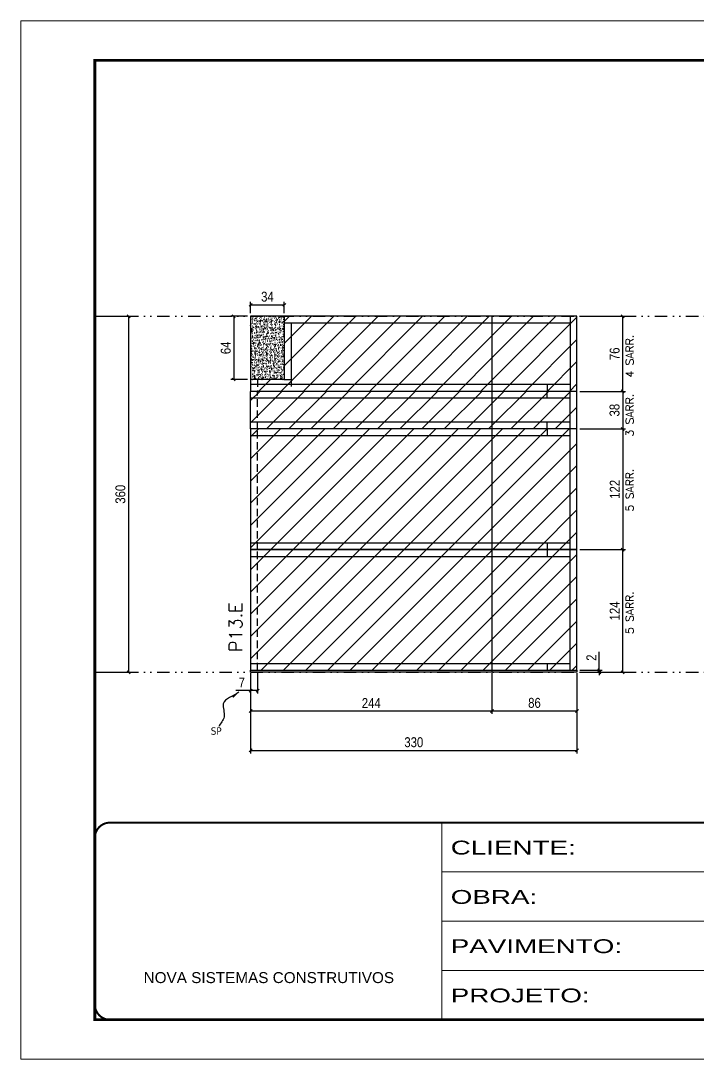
# Model space of a CAD drawing. Extents: x 2949 to 9203, y -16089 to 12527.
# Drawn here: x 4534 to 5219, y -6900 to -5850 of the extents above; entities that cross this region are included whole.
import ezdxf

# ---------------------------------------------------------------- set-up
doc = ezdxf.new("R2010")
doc.units = 0
for name, pattern in [('CONTINUO', [0]), ('DASHED', [0.75, 0.5, -0.25]), ('DIVIDE2', [0.625, 0.25, -0.125, 0, -0.125, 0, -0.125]), ('HIDDEN', [0.375, 0.25, -0.125])]:
    doc.linetypes.add(name, pattern=pattern)
for name, color, linetype in [('COTA', 241, 'Continuous'), ('Nível', 160, 'Continuous'), ('Painéis', 200, 'Continuous'), ('SARR_2.2x7', 40, 'Continuous'), ('Sarrafo de Pressão', 42, 'HIDDEN'), ('texto', 7, 'Continuous')]:
    doc.layers.add(name, color=color, linetype=linetype)
for name, color, linetype, lineweight in [('Folhas', 255, 'Continuous', 9), ('Hachura', 251, 'Continuous', 9), ('SARRAFO DE PRESSAO', 251, 'DASHED', 9), ('Texto Seção', 7, 'Continuous', 15)]:
    doc.layers.add(name, color=color, linetype=linetype, lineweight=lineweight)
doc.styles.add('ARIAL', font='arial.ttf')
doc.styles.add('COTA TECNICA', font='techl___.ttf', dxfattribs={"height": 10})
doc.styles.add('COTA TECNICA-50', font='techl___.ttf', dxfattribs={"height": 10})
doc.styles.add('REGUA-120', font='ROMANS.shx', dxfattribs={"height": 15})
doc.styles.add('ROMANS', font='romans.shx')
doc.styles.get("Standard").update_dxf_attribs({"font": 'arial.ttf'})
doc.styles.add('Tecnologia', font='')
doc.styles.get('Tecnologia').set_extended_font_data('Forgotten Futurist')
doc.dimstyles.new('COTA PAINEL-50', dxfattribs={"dimtxt": 10, "dimasz": 3, "dimexe": 3, "dimexo": 3, "dimgap": 3, "dimtad": 1, "dimdec": 1, "dimzin": 12, "dimdsep": 46, "dimtxsty": 'COTA TECNICA-50', "dimblk1": 'OBLIQUE', "dimblk2": 'OBLIQUE', "dimsah": 1, "dimcen": 0.9, "dimclrd": 4, "dimclre": 4, "dimclrt": 240, "dimadec": 1, "dimazin": 3, "dimtfac": 1, "dimtdec": 1, "dimtmove": 0, "dimatfit": 3, "dimfxl": 1, "dimtolj": 1, "dimtzin": 12, "dimarcsym": 0})
doc.dimstyles.new('PAINEL', dxfattribs={"dimtxt": 10, "dimasz": 3, "dimexe": 3, "dimexo": 3, "dimgap": 3, "dimtad": 1, "dimdec": 1, "dimzin": 12, "dimdsep": 46, "dimtxsty": 'COTA TECNICA', "dimblk1": 'OBLIQUE', "dimblk2": 'OBLIQUE', "dimsah": 1, "dimcen": 0.9, "dimclrd": 4, "dimclre": 4, "dimclrt": 240, "dimadec": 1, "dimazin": 3, "dimtfac": 1, "dimtdec": 1, "dimtmove": 0, "dimatfit": 3, "dimfxl": 1, "dimtolj": 1, "dimtzin": 12, "dimarcsym": 0})
doc.dimstyles.get("Standard").update_dxf_attribs({"dimtxt": 0.18, "dimasz": 0.18, "dimexe": 0.18, "dimexo": 0.0625, "dimgap": 0.09, "dimtad": 0, "dimtih": 1, "dimtoh": 1, "dimdec": 4, "dimzin": 0, "dimdsep": 46, "dimtxsty": 'Standard', "dimcen": 0.09, "dimadec": 0, "dimazin": 0, "dimtfac": 1, "dimtdec": 4, "dimtofl": 0, "dimtmove": 0, "dimatfit": 3, "dimfxl": 1, "dimtolj": 1, "dimtzin": 0, "dimarcsym": 0})
pattern_1 = [(45, (-129255.467, -38793.522), (-11.2253202, 11.2253202), [])]
pattern_2 = [(45, (-2336.75, -6286.92), (-11.22532, 11.22532), [])]

# ---------------------------------------------------------------- blocks, each defined once
blk = doc.blocks.new('9999999999')
at = {"color": 30, "linetype": 'CONTINUO'}
for p, q in [((98564.6, 34230.2), (98564.6, 34429.4)), ((98564.6, 34379.6), (99584, 34379.6)), ((98564.6, 34329.8), (99488, 34329.8)), ((98564.6, 34280), (99488, 34280))]:
    blk.add_line(p, q, dxfattribs=at)
at = {"color": 30, "linetype": 'CONTINUO', "const_width": 2}
blk.add_lwpolyline([(99584, 34230.2), (99584, 34414.4, 0.414214), (99569, 34429.4), (98229, 34429.4, 0.414214), (98214, 34414.4), (98214, 34245.2, 0.414214), (98229, 34230.2), (99584, 34230.2)], format="xyb", dxfattribs=at)
at = {"layer": 'Folhas'}
blk.add_lwpolyline([(98139, 34190.2), (99624, 34190.2), (99624, 35240.2), (98139, 35240.2)], close=True, dxfattribs=at)
at = {"layer": 'Folhas', "color": 30, "const_width": 3}
blk.add_lwpolyline([(98214, 34230.2), (99584, 34230.2), (99584, 35200.2), (98214, 35200.2)], close=True, dxfattribs=at)
at = {"color": 7, "linetype": 'Continuous', "ltscale": 5, "style": 'ARIAL'}
blk.add_text('NOVA SISTEMAS CONSTRUTIVOS', height=11.059, dxfattribs=at).set_placement((98263.2, 34267.2))
at = {"layer": 'Folhas', "color": 7, "style": 'Tecnologia', "width": 1.5}
for s, p in [('CLIENTE:', (98573.7, 34397.2)), ('OBRA:', (98573.7, 34347.3)), ('PAVIMENTO:', (98573.7, 34297.5)), ('PROJETO:', (98573.7, 34247.7))]:
    blk.add_text(s, height=14, dxfattribs=at).set_placement(p)
blk = doc.blocks.new('_Oblique')
at = {"color": 0, "linetype": 'ByBlock', "lineweight": -2}
blk.add_line((-0.5, -0.5), (0.5, 0.5), dxfattribs=at)
blk = doc.blocks.new('*D2251')
at = {"layer": 'COTA', "color": 4, "linetype": 'ByBlock', "lineweight": -2, "transparency": 16777216}
for p, q in [((4612, -6149.2), (4646, -6149.2)), ((4643, -6149.2), (4643, -6509.2)), ((4612, -6509.2), (4646, -6509.2))]:
    blk.add_line(p, q, dxfattribs=at)
at = {"layer": 'Defpoints', "color": 0, "linetype": 'ByBlock', "transparency": 16777216}
for p in [(4609, -6149.2), (4609, -6509.2), (4643, -6509.2)]:
    blk.add_point(p, dxfattribs=at)
at = {"layer": 'COTA', "color": 4, "linetype": 'ByBlock', "lineweight": -2, "transparency": 16777216, "xscale": 3, "yscale": 3, "zscale": 3}
for p, rotation in [((4643, -6149.2), 90), ((4643, -6509.2), 270)]:
    blk.add_blockref('_Oblique', p, dxfattribs=dict(at, rotation=rotation))
at = {"layer": 'COTA', "color": 240, "linetype": 'ByBlock', "transparency": 16777216, "insert": (4634.8, -6329.2), "char_height": 10, "attachment_point": 5, "rotation": 90, "style": 'COTA TECNICA'}
blk.add_mtext('\\A1;360', dxfattribs=at)
blk = doc.blocks.new('*D2226')
at = {"layer": 'COTA', "color": 4, "lineweight": -2, "transparency": 16777216}
for p, q in [((4766.4, -6510.2), (4766.4, -6591.2)), ((5096.4, -6510.2), (5096.4, -6591.2)), ((4766.4, -6588.2), (5096.4, -6588.2))]:
    blk.add_line(p, q, dxfattribs=at)
at = {"layer": 'Defpoints', "color": 0, "transparency": 16777216}
for p in [(4766.4, -6507.2), (5096.4, -6507.2), (5096.4, -6588.2)]:
    blk.add_point(p, dxfattribs=at)
at = {"layer": 'COTA', "color": 4, "lineweight": -2, "transparency": 16777216, "xscale": 3, "yscale": 3, "zscale": 3, "rotation": 180}
blk.add_blockref('_Oblique', (4766.4, -6588.2), dxfattribs=at)
at = {"layer": 'COTA', "color": 4, "lineweight": -2, "transparency": 16777216, "xscale": 3, "yscale": 3, "zscale": 3}
blk.add_blockref('_Oblique', (5096.4, -6588.2), dxfattribs=at)
at = {"layer": 'COTA', "color": 240, "transparency": 16777216, "insert": (4931.4, -6580), "char_height": 10, "attachment_point": 5, "style": 'COTA TECNICA'}
blk.add_mtext('\\A1;330', dxfattribs=at)
blk = doc.blocks.new('*D2227')
at = {"layer": 'COTA', "color": 4, "lineweight": -2, "transparency": 16777216}
for p, q in [((5099.4, -6149.2), (5145.6, -6149.2)), ((5142.6, -6225.2), (5142.6, -6149.2)), ((5099.4, -6225.2), (5145.6, -6225.2))]:
    blk.add_line(p, q, dxfattribs=at)
at = {"layer": 'Defpoints', "color": 0, "transparency": 16777216}
for p in [(5096.4, -6149.2), (5142.6, -6149.2), (5096.4, -6225.2)]:
    blk.add_point(p, dxfattribs=at)
at = {"layer": 'COTA', "color": 4, "lineweight": -2, "transparency": 16777216, "xscale": 3, "yscale": 3, "zscale": 3}
for p, rotation in [((5142.6, -6149.2), 90), ((5142.6, -6225.2), 270)]:
    blk.add_blockref('_Oblique', p, dxfattribs=dict(at, rotation=rotation))
at = {"layer": 'COTA', "color": 240, "transparency": 16777216, "insert": (5134.5, -6187.2), "char_height": 10, "attachment_point": 5, "rotation": 90, "style": 'COTA TECNICA'}
blk.add_mtext('\\A1;76', dxfattribs=at)
blk = doc.blocks.new('*D2228')
at = {"layer": 'COTA', "color": 4, "lineweight": -2, "transparency": 16777216}
for p, q in [((4766.4, -6512.2), (4766.4, -6530.7)), ((4773.4, -6510.2), (4773.4, -6530.7)), ((4766.4, -6527.7), (4751.6, -6527.7)), ((4773.4, -6527.7), (4766.4, -6527.7))]:
    blk.add_line(p, q, dxfattribs=at)
at = {"layer": 'Defpoints', "color": 0, "transparency": 16777216}
for p in [(4766.4, -6509.2), (4773.4, -6507.2), (4766.4, -6527.7)]:
    blk.add_point(p, dxfattribs=at)
at = {"layer": 'COTA', "color": 4, "lineweight": -2, "transparency": 16777216, "xscale": 3, "yscale": 3, "zscale": 3, "rotation": 180}
blk.add_blockref('_Oblique', (4766.4, -6527.7), dxfattribs=at)
at = {"layer": 'COTA', "color": 4, "lineweight": -2, "transparency": 16777216, "xscale": 3, "yscale": 3, "zscale": 3}
blk.add_blockref('_Oblique', (4773.4, -6527.7), dxfattribs=at)
at = {"layer": 'COTA', "color": 240, "transparency": 16777216, "insert": (4757.5, -6519.6), "char_height": 10, "attachment_point": 5, "style": 'COTA TECNICA-50'}
blk.add_mtext('\\A1;7', dxfattribs=at)
blk = doc.blocks.new('*D2229')
at = {"layer": 'COTA', "color": 4, "lineweight": -2, "transparency": 16777216}
for p, q in [((5099.4, -6385.2), (5145.6, -6385.2)), ((5142.6, -6509.2), (5142.6, -6385.2)), ((5099.4, -6509.2), (5145.6, -6509.2))]:
    blk.add_line(p, q, dxfattribs=at)
at = {"layer": 'Defpoints', "color": 0, "transparency": 16777216}
for p in [(5096.4, -6385.2), (5142.6, -6385.2), (5096.4, -6509.2)]:
    blk.add_point(p, dxfattribs=at)
at = {"layer": 'COTA', "color": 4, "lineweight": -2, "transparency": 16777216, "xscale": 3, "yscale": 3, "zscale": 3}
for p, rotation in [((5142.6, -6385.2), 90), ((5142.6, -6509.2), 270)]:
    blk.add_blockref('_Oblique', p, dxfattribs=dict(at, rotation=rotation))
at = {"layer": 'COTA', "color": 240, "transparency": 16777216, "insert": (5134.5, -6447.2), "char_height": 10, "attachment_point": 5, "rotation": 90, "style": 'COTA TECNICA-50'}
blk.add_mtext('\\A1;124', dxfattribs=at)
blk = doc.blocks.new('*D2230')
at = {"layer": 'COTA', "color": 4, "lineweight": -2, "transparency": 16777216}
for p, q in [((5118.9, -6507.2), (5118.9, -6488.4)), ((5099.4, -6507.2), (5121.9, -6507.2)), ((5099.4, -6509.2), (5121.9, -6509.2)), ((5118.9, -6509.2), (5118.9, -6507.2)), ((5118.9, -6509.2), (5118.9, -6512.2))]:
    blk.add_line(p, q, dxfattribs=at)
at = {"layer": 'Defpoints', "color": 0, "transparency": 16777216}
for p in [(5096.4, -6507.2), (5096.4, -6509.2), (5118.9, -6509.2)]:
    blk.add_point(p, dxfattribs=at)
at = {"layer": 'COTA', "color": 4, "lineweight": -2, "transparency": 16777216, "xscale": 3, "yscale": 3, "zscale": 3}
for p, rotation in [((5118.9, -6507.2), 270), ((5118.9, -6509.2), 90)]:
    blk.add_blockref('_Oblique', p, dxfattribs=dict(at, rotation=rotation))
at = {"layer": 'COTA', "color": 240, "transparency": 16777216, "insert": (5110.9, -6494.4), "char_height": 10, "attachment_point": 5, "rotation": 90, "style": 'COTA TECNICA-50'}
blk.add_mtext('\\A1;2', dxfattribs=at)
blk = doc.blocks.new('*D2231')
at = {"layer": 'COTA', "color": 4, "linetype": 'ByBlock', "lineweight": -2, "transparency": 16777216}
for p, q in [((5099.4, -6263.2), (5145.6, -6263.2)), ((5142.6, -6263.2), (5142.6, -6385.2)), ((5099.4, -6385.2), (5145.6, -6385.2))]:
    blk.add_line(p, q, dxfattribs=at)
at = {"layer": 'Defpoints', "color": 0, "linetype": 'ByBlock', "transparency": 16777216}
for p in [(5096.4, -6263.2), (5096.4, -6385.2), (5142.6, -6385.2)]:
    blk.add_point(p, dxfattribs=at)
at = {"layer": 'COTA', "color": 4, "linetype": 'ByBlock', "lineweight": -2, "transparency": 16777216, "xscale": 3, "yscale": 3, "zscale": 3}
for p, rotation in [((5142.6, -6263.2), 90), ((5142.6, -6385.2), 270)]:
    blk.add_blockref('_Oblique', p, dxfattribs=dict(at, rotation=rotation))
at = {"layer": 'COTA', "color": 240, "linetype": 'ByBlock', "transparency": 16777216, "insert": (5134.6, -6324.2), "char_height": 10, "attachment_point": 5, "rotation": 90, "style": 'COTA TECNICA'}
blk.add_mtext('\\A1;122', dxfattribs=at)
blk = doc.blocks.new('*D2232')
at = {"layer": 'COTA', "color": 4, "linetype": 'ByBlock', "lineweight": -2, "transparency": 16777216}
for p, q in [((4766.4, -6512.2), (4766.4, -6551.3)), ((5010.4, -6510.2), (5010.4, -6551.3)), ((4766.4, -6548.3), (5010.4, -6548.3))]:
    blk.add_line(p, q, dxfattribs=at)
at = {"layer": 'Defpoints', "color": 0, "linetype": 'ByBlock', "transparency": 16777216}
for p in [(4766.4, -6509.2), (5010.4, -6507.2), (5010.4, -6548.3)]:
    blk.add_point(p, dxfattribs=at)
at = {"layer": 'COTA', "color": 4, "linetype": 'ByBlock', "lineweight": -2, "transparency": 16777216, "xscale": 3, "yscale": 3, "zscale": 3, "rotation": 180}
blk.add_blockref('_Oblique', (4766.4, -6548.3), dxfattribs=at)
at = {"layer": 'COTA', "color": 4, "linetype": 'ByBlock', "lineweight": -2, "transparency": 16777216, "xscale": 3, "yscale": 3, "zscale": 3}
blk.add_blockref('_Oblique', (5010.4, -6548.3), dxfattribs=at)
at = {"layer": 'COTA', "color": 240, "linetype": 'ByBlock', "transparency": 16777216, "insert": (4888.4, -6540.3), "char_height": 10, "attachment_point": 5, "style": 'COTA TECNICA'}
blk.add_mtext('\\A1;244', dxfattribs=at)
blk = doc.blocks.new('*D2233')
at = {"layer": 'COTA', "color": 4, "linetype": 'ByBlock', "lineweight": -2, "transparency": 16777216}
for p, q in [((5010.4, -6510.2), (5010.4, -6551.3)), ((5096.4, -6512.2), (5096.4, -6551.3)), ((5010.4, -6548.3), (5096.4, -6548.3))]:
    blk.add_line(p, q, dxfattribs=at)
at = {"layer": 'Defpoints', "color": 0, "linetype": 'ByBlock', "transparency": 16777216}
for p in [(5010.4, -6507.2), (5096.4, -6509.2), (5096.4, -6548.3)]:
    blk.add_point(p, dxfattribs=at)
at = {"layer": 'COTA', "color": 4, "linetype": 'ByBlock', "lineweight": -2, "transparency": 16777216, "xscale": 3, "yscale": 3, "zscale": 3, "rotation": 180}
blk.add_blockref('_Oblique', (5010.4, -6548.3), dxfattribs=at)
at = {"layer": 'COTA', "color": 4, "linetype": 'ByBlock', "lineweight": -2, "transparency": 16777216, "xscale": 3, "yscale": 3, "zscale": 3}
blk.add_blockref('_Oblique', (5096.4, -6548.3), dxfattribs=at)
at = {"layer": 'COTA', "color": 240, "linetype": 'ByBlock', "transparency": 16777216, "insert": (5053.4, -6540.2), "char_height": 10, "attachment_point": 5, "style": 'COTA TECNICA'}
blk.add_mtext('\\A1;86', dxfattribs=at)
blk = doc.blocks.new('*D2243')
at = {"layer": 'COTA', "color": 4, "linetype": 'ByBlock', "lineweight": -2, "transparency": 16777216}
for p, q in [((4763.4, -6149.2), (4746.4, -6149.2)), ((4749.4, -6149.2), (4749.4, -6213.2)), ((4763.4, -6213.2), (4746.4, -6213.2))]:
    blk.add_line(p, q, dxfattribs=at)
at = {"layer": 'Defpoints', "color": 0, "linetype": 'ByBlock', "transparency": 16777216}
for p in [(4766.4, -6149.2), (4749.4, -6213.2), (4766.4, -6213.2)]:
    blk.add_point(p, dxfattribs=at)
at = {"layer": 'COTA', "color": 4, "linetype": 'ByBlock', "lineweight": -2, "transparency": 16777216, "xscale": 3, "yscale": 3, "zscale": 3}
for p, rotation in [((4749.4, -6149.2), 90), ((4749.4, -6213.2), 270)]:
    blk.add_blockref('_Oblique', p, dxfattribs=dict(at, rotation=rotation))
at = {"layer": 'COTA', "color": 240, "linetype": 'ByBlock', "transparency": 16777216, "insert": (4741.3, -6181.2), "char_height": 10, "attachment_point": 5, "rotation": 90, "style": 'COTA TECNICA'}
blk.add_mtext('\\A1;64', dxfattribs=at)
blk = doc.blocks.new('*D2244')
at = {"layer": 'COTA', "color": 4, "linetype": 'ByBlock', "lineweight": -2, "transparency": 16777216}
for p, q in [((4766.4, -6146.2), (4766.4, -6134.7)), ((4766.4, -6137.7), (4800.4, -6137.7)), ((4800.4, -6146.2), (4800.4, -6134.7))]:
    blk.add_line(p, q, dxfattribs=at)
at = {"layer": 'Defpoints', "color": 0, "linetype": 'ByBlock', "transparency": 16777216}
for p in [(4800.4, -6137.7), (4766.4, -6149.2), (4800.4, -6149.2)]:
    blk.add_point(p, dxfattribs=at)
at = {"layer": 'COTA', "color": 4, "linetype": 'ByBlock', "lineweight": -2, "transparency": 16777216, "xscale": 3, "yscale": 3, "zscale": 3, "rotation": 180}
blk.add_blockref('_Oblique', (4766.4, -6137.7), dxfattribs=at)
at = {"layer": 'COTA', "color": 4, "linetype": 'ByBlock', "lineweight": -2, "transparency": 16777216, "xscale": 3, "yscale": 3, "zscale": 3}
blk.add_blockref('_Oblique', (4800.4, -6137.7), dxfattribs=at)
at = {"layer": 'COTA', "color": 240, "linetype": 'ByBlock', "transparency": 16777216, "insert": (4783.4, -6129.5), "char_height": 10, "attachment_point": 5, "style": 'COTA TECNICA'}
blk.add_mtext('\\A1;34', dxfattribs=at)
blk = doc.blocks.new('*D2254')
at = {"layer": 'COTA', "color": 4, "lineweight": -2, "transparency": 16777216}
for p, q in [((5099.4, -6225.2), (5145.6, -6225.2)), ((5142.6, -6225.2), (5142.6, -6263.2)), ((5099.4, -6263.2), (5145.6, -6263.2))]:
    blk.add_line(p, q, dxfattribs=at)
at = {"layer": 'Defpoints', "color": 0, "transparency": 16777216}
for p in [(5096.4, -6225.2), (5096.4, -6263.2), (5142.6, -6263.2)]:
    blk.add_point(p, dxfattribs=at)
at = {"layer": 'COTA', "color": 4, "lineweight": -2, "transparency": 16777216, "xscale": 3, "yscale": 3, "zscale": 3}
for p, rotation in [((5142.6, -6225.2), 90), ((5142.6, -6263.2), 270)]:
    blk.add_blockref('_Oblique', p, dxfattribs=dict(at, rotation=rotation))
at = {"layer": 'COTA', "color": 240, "transparency": 16777216, "insert": (5134.4, -6244.2), "char_height": 10, "attachment_point": 5, "rotation": 90, "style": 'COTA TECNICA'}
blk.add_mtext('\\A1;38', dxfattribs=at)

msp = doc.modelspace()

# ---------------------------------------------------------------- hatches: boundary and pattern name
at = {"layer": 'COTA', "linetype": 'ByBlock'}
h = msp.add_hatch(dxfattribs=at)
h.set_pattern_fill('AR-CONC', color=256, scale=0.03)
h.set_pattern_definition([(50, (-129255.4665, -36462.372), (5.46554007, -0.47817257), [0.5715, -6.2865]), (355, (-129255.4665, -36462.372), (-1.05730264, 5.73170536), [0.4572, -5.02921753]), (100.4514447, (-129255.011, -36462.4117), (4.40823741, 5.25353256), [0.48570026, -5.34270734]), (46.1842, (-129255.4665, -36460.848), (8.13237123, -1.26126984), [0.85725, -9.42975]), (96.6355576, (-129254.789, -36460.953), (7.122124, 7.42278374), [0.7285507, -8.01406824]), (351.184151, (-129255.4665, -36460.848), (7.122124, 7.42278374), [0.685799, -7.54379196]), (21, (-129254.7045, -36461.229), (4.54843174, -3.06795595), [0.5715, -6.2865]), (326, (-129254.7045, -36461.229), (1.85406085, 5.52563898), [0.4572, -5.0292]), (71.451445, (-129254.3255, -36461.4845), (6.40249258, 2.45768307), [0.48570026, -5.34269813]), (37.5, (-129255.4665, -36462.3718), (0.092658098, 2.536651166), [0, -4.96824, 0, -5.1054, 0, -5.04825]), (7.5, (-129255.4665, -36462.3718), (2.004589875, 3.005417245), [0, -2.91084, 0, -4.85394, 0, -1.92405]), (327.5, (-129257.1658, -36462.3718), (4.067717855, -0.17186232), [0, -1.905, 0, -5.9436, 0, -7.8867]), (317.5, (-129257.9278, -36462.3718), (4.44387544, 0.76279473), [0, -2.4765, 0, -3.94716, 0, -5.6007])])
h.paths.add_polyline_path([(4766.38, -6149.18), (4766.38, -6213.18), (4800.38, -6213.18), (4800.38, -6149.18)])
at = {"layer": 'Hachura', "linetype": 'ByBlock'}
h = msp.add_hatch(dxfattribs=at)
h.set_pattern_fill('ANSI31', color=256, scale=5)
h.set_pattern_definition(pattern_2)
h.paths.add_polyline_path([(4800.38, -6149.18), (4800.38, -6213.18), (4766.38, -6213.18), (4766.38, -6225.18), (5010.38, -6225.18), (5010.38, -6149.18)])
h = msp.add_hatch(dxfattribs=at)
h.set_pattern_fill('ANSI31', color=256, scale=5)
h.set_pattern_definition(pattern_2)
h.paths.add_polyline_path([(5010.38, -6149.18), (5010.38, -6225.18), (5096.38, -6225.18), (5096.38, -6149.18)])
at = {"layer": 'Hachura'}
h = msp.add_hatch(dxfattribs=at)
h.set_pattern_fill('ANSI31', color=256, scale=5)
h.paths.add_polyline_path([(5010.38, -6225.18), (4766.38, -6225.18), (4766.38, -6263.18), (5010.38, -6263.18)])
h = msp.add_hatch(dxfattribs=at)
h.set_pattern_fill('ANSI31', color=256, scale=5)
h.paths.add_polyline_path([(5096.38, -6225.18), (5010.38, -6225.18), (5010.38, -6263.18), (5096.38, -6263.18)])
at = {"layer": 'Hachura', "linetype": 'ByBlock'}
h = msp.add_hatch(dxfattribs=at)
h.set_pattern_fill('ANSI31', color=256, scale=5)
h.set_pattern_definition(pattern_1)
h.paths.add_polyline_path([(5010.38, -6263.18), (4766.38, -6263.18), (4766.38, -6385.18), (5010.38, -6385.18)])
h = msp.add_hatch(dxfattribs=at)
h.set_pattern_fill('ANSI31', color=256, scale=5)
h.set_pattern_definition(pattern_1)
h.paths.add_polyline_path([(5096.38, -6263.18), (5010.38, -6263.18), (5010.38, -6385.18), (5096.38, -6385.18)])
h = msp.add_hatch(dxfattribs=at)
h.set_pattern_fill('ANSI31', color=256, scale=5)
h.set_pattern_definition(pattern_1)
h.paths.add_polyline_path([(5010.38, -6385.18), (4766.38, -6385.18), (4766.38, -6507.18), (5010.38, -6507.18)])
h = msp.add_hatch(dxfattribs=at)
h.set_pattern_fill('ANSI31', color=256, scale=5)
h.set_pattern_definition(pattern_1)
h.paths.add_polyline_path([(5096.38, -6385.18), (5010.38, -6385.18), (5010.38, -6507.18), (5096.38, -6507.18)])

# ---------------------------------------------------------------- linework, layer by layer
at = {"layer": 'COTA', "linetype": 'ByBlock'}
for p, q in [((4800.38, -6149.18), (4766.38, -6149.18)), ((4766.38, -6149.18), (4766.38, -6213.18))]:
    msp.add_line(p, q, dxfattribs=at)
at = {"layer": 'Nível', "color": 4, "linetype": 'DIVIDE2', "ltscale": 50}
for p, q in [((4609.03, -6149.18), (5979.03, -6149.18)), ((4609.03, -6509.18), (5979.03, -6509.18))]:
    msp.add_line(p, q, dxfattribs=at)
at = {"layer": 'Painéis'}
for p, q in [((5096.38, -6149.18), (4800.38, -6149.18)), ((4800.38, -6149.18), (4800.38, -6213.18)), ((5010.38, -6149.18), (5010.38, -6385.18)), ((5096.38, -6225.18), (5096.38, -6149.18)), ((4800.38, -6213.18), (4766.38, -6213.18)), ((4766.38, -6213.18), (4766.38, -6225.18)), ((5096.38, -6225.18), (4766.38, -6225.18)), ((4766.38, -6263.18), (4766.38, -6225.18)), ((5096.38, -6263.18), (5096.38, -6225.18)), ((4766.38, -6263.18), (4766.38, -6385.18)), ((5096.38, -6263.18), (4766.38, -6263.18)), ((5096.38, -6385.18), (5096.38, -6263.18)), ((5096.38, -6385.18), (4766.38, -6385.18)), ((4766.38, -6385.18), (4766.38, -6507.18)), ((4766.38, -6385.18), (5096.38, -6385.18)), ((5010.38, -6385.18), (5010.38, -6509.18)), ((5096.38, -6507.18), (5096.38, -6385.18)), ((4766.38, -6507.18), (5096.38, -6507.18)), ((4766.38, -6507.18), (5096.38, -6507.18)), ((4766.38, -6509.18), (4766.38, -6507.18)), ((5096.38, -6509.18), (4766.38, -6509.18)), ((5096.38, -6507.18), (5096.38, -6509.18))]:
    msp.add_line(p, q, dxfattribs=at)
at = {"layer": 'SARR_2.2x7'}
for p, q in [((5089.38, -6149.18), (5089.38, -6225.18)), ((5089.38, -6156.18), (4800.38, -6156.18)), ((4807.38, -6156.18), (4807.38, -6213.18)), ((4800.38, -6213.18), (4807.38, -6213.18)), ((4807.38, -6213.18), (4807.38, -6220.18)), ((5066.38, -6218.18), (4766.38, -6218.18)), ((5089.38, -6218.18), (5066.38, -6218.18)), ((5066.38, -6218.18), (5066.38, -6225.18)), ((5066.38, -6220.52), (5066.38, -6221.18)), ((5066.38, -6232.18), (5066.38, -6225.18)), ((5089.38, -6263.18), (5089.38, -6225.18)), ((5066.38, -6232.18), (4766.38, -6232.18)), ((5066.38, -6229.84), (5066.38, -6229.18)), ((5089.38, -6232.18), (5066.38, -6232.18)), ((5066.38, -6256.18), (4766.38, -6256.18)), ((5089.38, -6256.18), (5066.38, -6256.18)), ((5066.38, -6263.18), (5066.38, -6256.18)), ((5066.38, -6263.18), (5066.38, -6270.18)), ((5089.38, -6385.18), (5089.38, -6263.18)), ((5066.38, -6270.18), (4766.38, -6270.18)), ((5089.38, -6270.18), (5066.38, -6270.18)), ((4766.38, -6378.18), (5066.38, -6378.18)), ((5066.38, -6378.18), (5089.38, -6378.18)), ((5066.38, -6378.18), (5066.38, -6385.18)), ((4766.38, -6392.18), (5066.38, -6392.18)), ((5066.38, -6385.18), (5066.38, -6392.18)), ((5066.38, -6392.18), (5089.38, -6392.18)), ((5089.38, -6507.18), (5089.38, -6385.18)), ((4766.38, -6500.18), (5066.38, -6500.18)), ((5066.38, -6500.18), (5089.38, -6500.18)), ((5066.38, -6500.18), (5066.38, -6507.18))]:
    msp.add_line(p, q, dxfattribs=at)
at = {"layer": 'Sarrafo de Pressão', "ltscale": 30}
for p, q in [((4773.38, -6213.18), (4773.38, -6225.18)), ((4773.38, -6263.18), (4773.38, -6225.18)), ((4773.38, -6385.18), (4773.38, -6263.18)), ((4773.38, -6507.18), (4773.38, -6385.18))]:
    msp.add_line(p, q, dxfattribs=at)

# ---------------------------------------------------------------- block references
at = {"layer": 'SARRAFO DE PRESSAO', "color": 6, "linetype": 'ByBlock'}
msp.add_blockref('9999999999', (-93604.94, -41090.67), dxfattribs=at)

# ---------------------------------------------------------------- texts
at = {"layer": 'texto', "color": 0, "insert": (4731.6, -6568.68), "char_height": 7.5, "attachment_point": 5}
msp.add_mtext('{\\fTahoma|b0|i0|c0|p34;\\C4;SP}', dxfattribs=at)
at = {"layer": 'Texto Seção', "linetype": 'Continuous', "style": 'ROMANS'}
for s, p in [('4 SARR.', (5153.68, -6211.25)), ('3 SARR.', (5153.68, -6270.93)), ('5 SARR.', (5153.68, -6346.59)), ('5 SARR.', (5153.68, -6470.59))]:
    msp.add_text(s, height=8, rotation=90, dxfattribs=at).set_placement(p)
at = {"layer": 'Texto Seção', "insert": (4757.83, -6488.72), "char_height": 13, "width": 285.3299, "attachment_point": 7, "rotation": 90, "style": 'REGUA-120'}
msp.add_mtext('P13.E', dxfattribs=at)

# ---------------------------------------------------------------- dimensions: what is measured, and where the dimension line sits
at = {"layer": 'COTA', "linetype": 'ByBlock'}
for base, p1, p2, picture, middle in [((4800.38, -6137.67), (4766.38, -6149.18), (4800.38, -6149.18), '*D2244', (4783.38, -6129.45)), ((5010.38, -6548.34), (4766.38, -6509.18), (5010.38, -6507.18), '*D2232', (4888.38, -6540.27))]:
    dim = msp.add_linear_dim(base=base, p1=p1, p2=p2, dimstyle='PAINEL', dxfattribs=at)
    dim.commit()
    dim.dimension.update_dxf_attribs({"geometry": picture, "text_midpoint": middle})
for base, p1, p2, picture, middle in [((4643.03, -6509.18), (4609.03, -6149.18), (4609.03, -6509.18), '*D2251', (4634.81, -6329.18)), ((4749.39, -6213.18), (4766.38, -6149.18), (4766.38, -6213.18), '*D2243', (4741.29, -6181.18)), ((5142.62, -6385.18), (5096.38, -6263.18), (5096.38, -6385.18), '*D2231', (5134.56, -6324.18))]:
    dim = msp.add_linear_dim(base=base, p1=p1, p2=p2, angle=90, dimstyle='PAINEL', dxfattribs=at)
    dim.commit()
    dim.dimension.update_dxf_attribs({"geometry": picture, "text_midpoint": middle})
at = {"layer": 'COTA'}
dim = msp.add_linear_dim(base=(5142.62, -6149.18), p1=(5096.38, -6225.18), p2=(5096.38, -6149.18), angle=90, dimstyle='PAINEL', override={"dimarcsym": 2}, dxfattribs=at)
dim.commit()
dim.dimension.update_dxf_attribs({"geometry": '*D2227', "text_midpoint": (5142.62, -6187.18), "dimtype": 160})
for base, p1, p2, angle, dimstyle, picture, middle in [((5142.62, -6263.18), (5096.38, -6225.18), (5096.38, -6263.18), 90, 'PAINEL', '*D2254', (5134.38, -6244.18)), ((5142.62, -6385.18), (5096.38, -6509.18), (5096.38, -6385.18), 90, 'COTA PAINEL-50', '*D2229', (5134.55, -6447.18)), ((4766.38, -6527.69), (4773.38, -6507.18), (4766.38, -6509.18), 180, 'COTA PAINEL-50', '*D2228', (4757.52, -6519.62))]:
    dim = msp.add_linear_dim(base=base, p1=p1, p2=p2, angle=angle, dimstyle=dimstyle, dxfattribs=at)
    dim.commit()
    dim.dimension.update_dxf_attribs({"geometry": picture, "text_midpoint": middle})
dim = msp.add_linear_dim(base=(5118.91, -6509.18), p1=(5096.38, -6507.18), p2=(5096.38, -6509.18), angle=90, dimstyle='COTA PAINEL-50', dxfattribs=at)
dim.commit()
dim.dimension.update_dxf_attribs({"geometry": '*D2230', "text_midpoint": (5118.91, -6494.44), "dimtype": 160})
dim = msp.add_linear_dim(base=(5096.38, -6588.2), p1=(4766.38, -6507.18), p2=(5096.38, -6507.18), dimstyle='PAINEL', override={"dimarcsym": 2}, dxfattribs=at)
dim.commit()
dim.dimension.update_dxf_attribs({"geometry": '*D2226', "text_midpoint": (4931.38, -6579.98)})
at = {"layer": 'COTA', "linetype": 'ByBlock'}
dim = msp.add_linear_dim(base=(5096.38, -6548.34), p1=(5010.38, -6507.18), p2=(5096.38, -6509.18), dimstyle='PAINEL', override={"dimtmove": 1}, dxfattribs=at)
dim.commit()
dim.dimension.update_dxf_attribs({"geometry": '*D2233', "text_midpoint": (5053.38, -6540.22)})

# ---------------------------------------------------------------- leaders
at = {"layer": 'COTA', "path_type": 1}
msp.add_leader([(4754.55, -6529.36), (4738.77, -6541.2), (4739.69, -6554.21), (4734.14, -6563.99)], dimstyle='Standard', override={"dimasz": 8}, dxfattribs=at)

doc.saveas('drawing.dxf')
